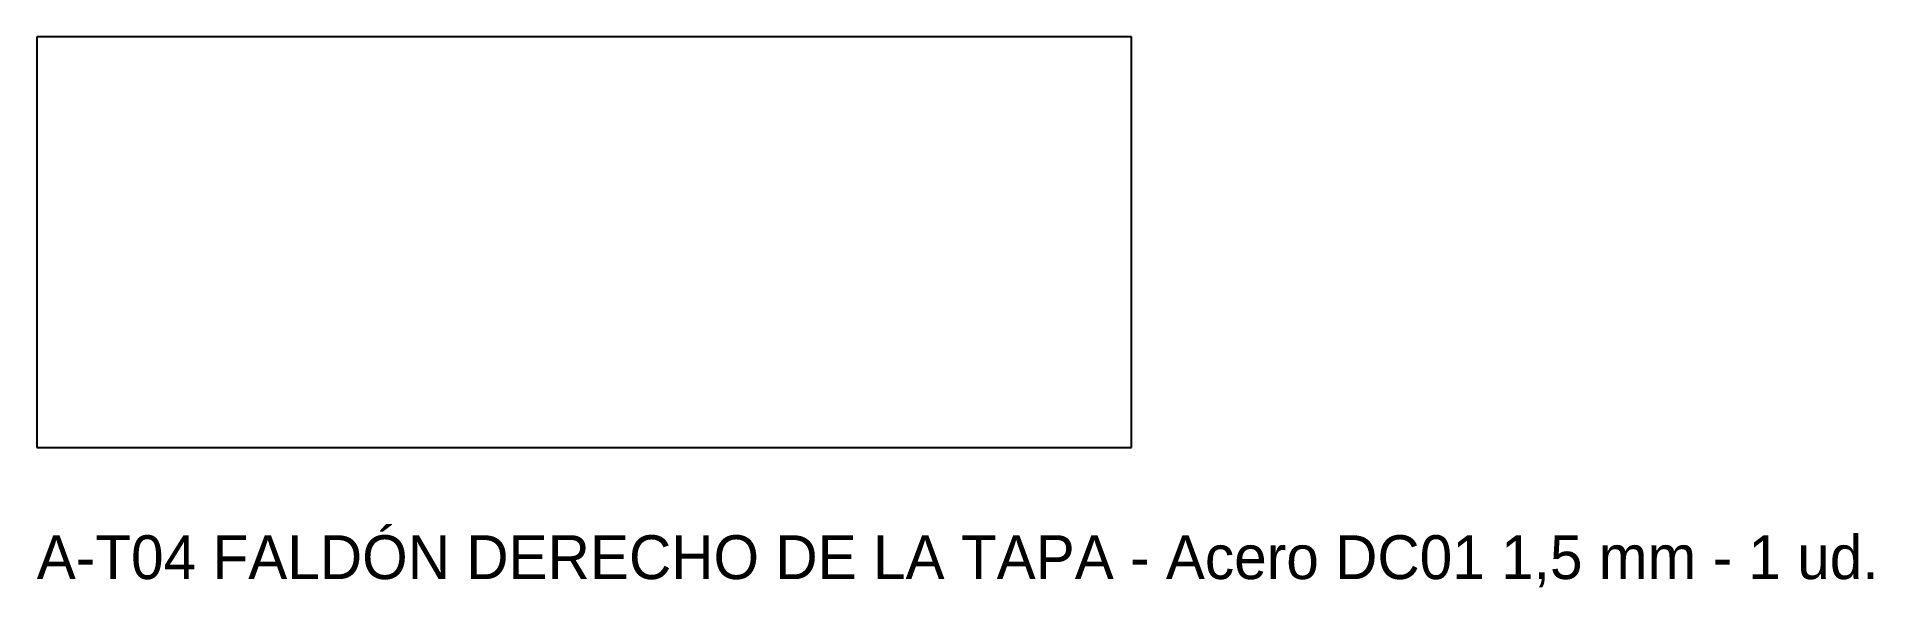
# Model space of a CAD drawing. Header units: millimetres. Extents: x -50 to 118, y -31 to 19.
import ezdxf

# ---------------------------------------------------------------- set-up
doc = ezdxf.new("R2010")
doc.units = ezdxf.units.MM
doc.layers.add('CORTE', color=7, linetype='CONTINUOUS')
doc.layers.add('TEXTO', color=3, linetype='CONTINUOUS')

msp = doc.modelspace()

# ---------------------------------------------------------------- linework, layer by layer
at = {"layer": 'CORTE'}
for p, q in [((50, 18.75), (-50, 18.75)), ((-50, 18.75), (-50, -18.75)), ((50, -18.75), (50, 18.75)), ((-50, -18.75), (50, -18.75))]:
    msp.add_line(p, q, dxfattribs=at)

# ---------------------------------------------------------------- texts
at = {"layer": 'TEXTO'}
msp.add_text('A-T04 FALDÓN DERECHO DE LA TAPA - Acero DC01 1,5 mm - 1 ud.', height=4, dxfattribs=at).set_placement((-50, -30.75))

doc.saveas('drawing.dxf')
